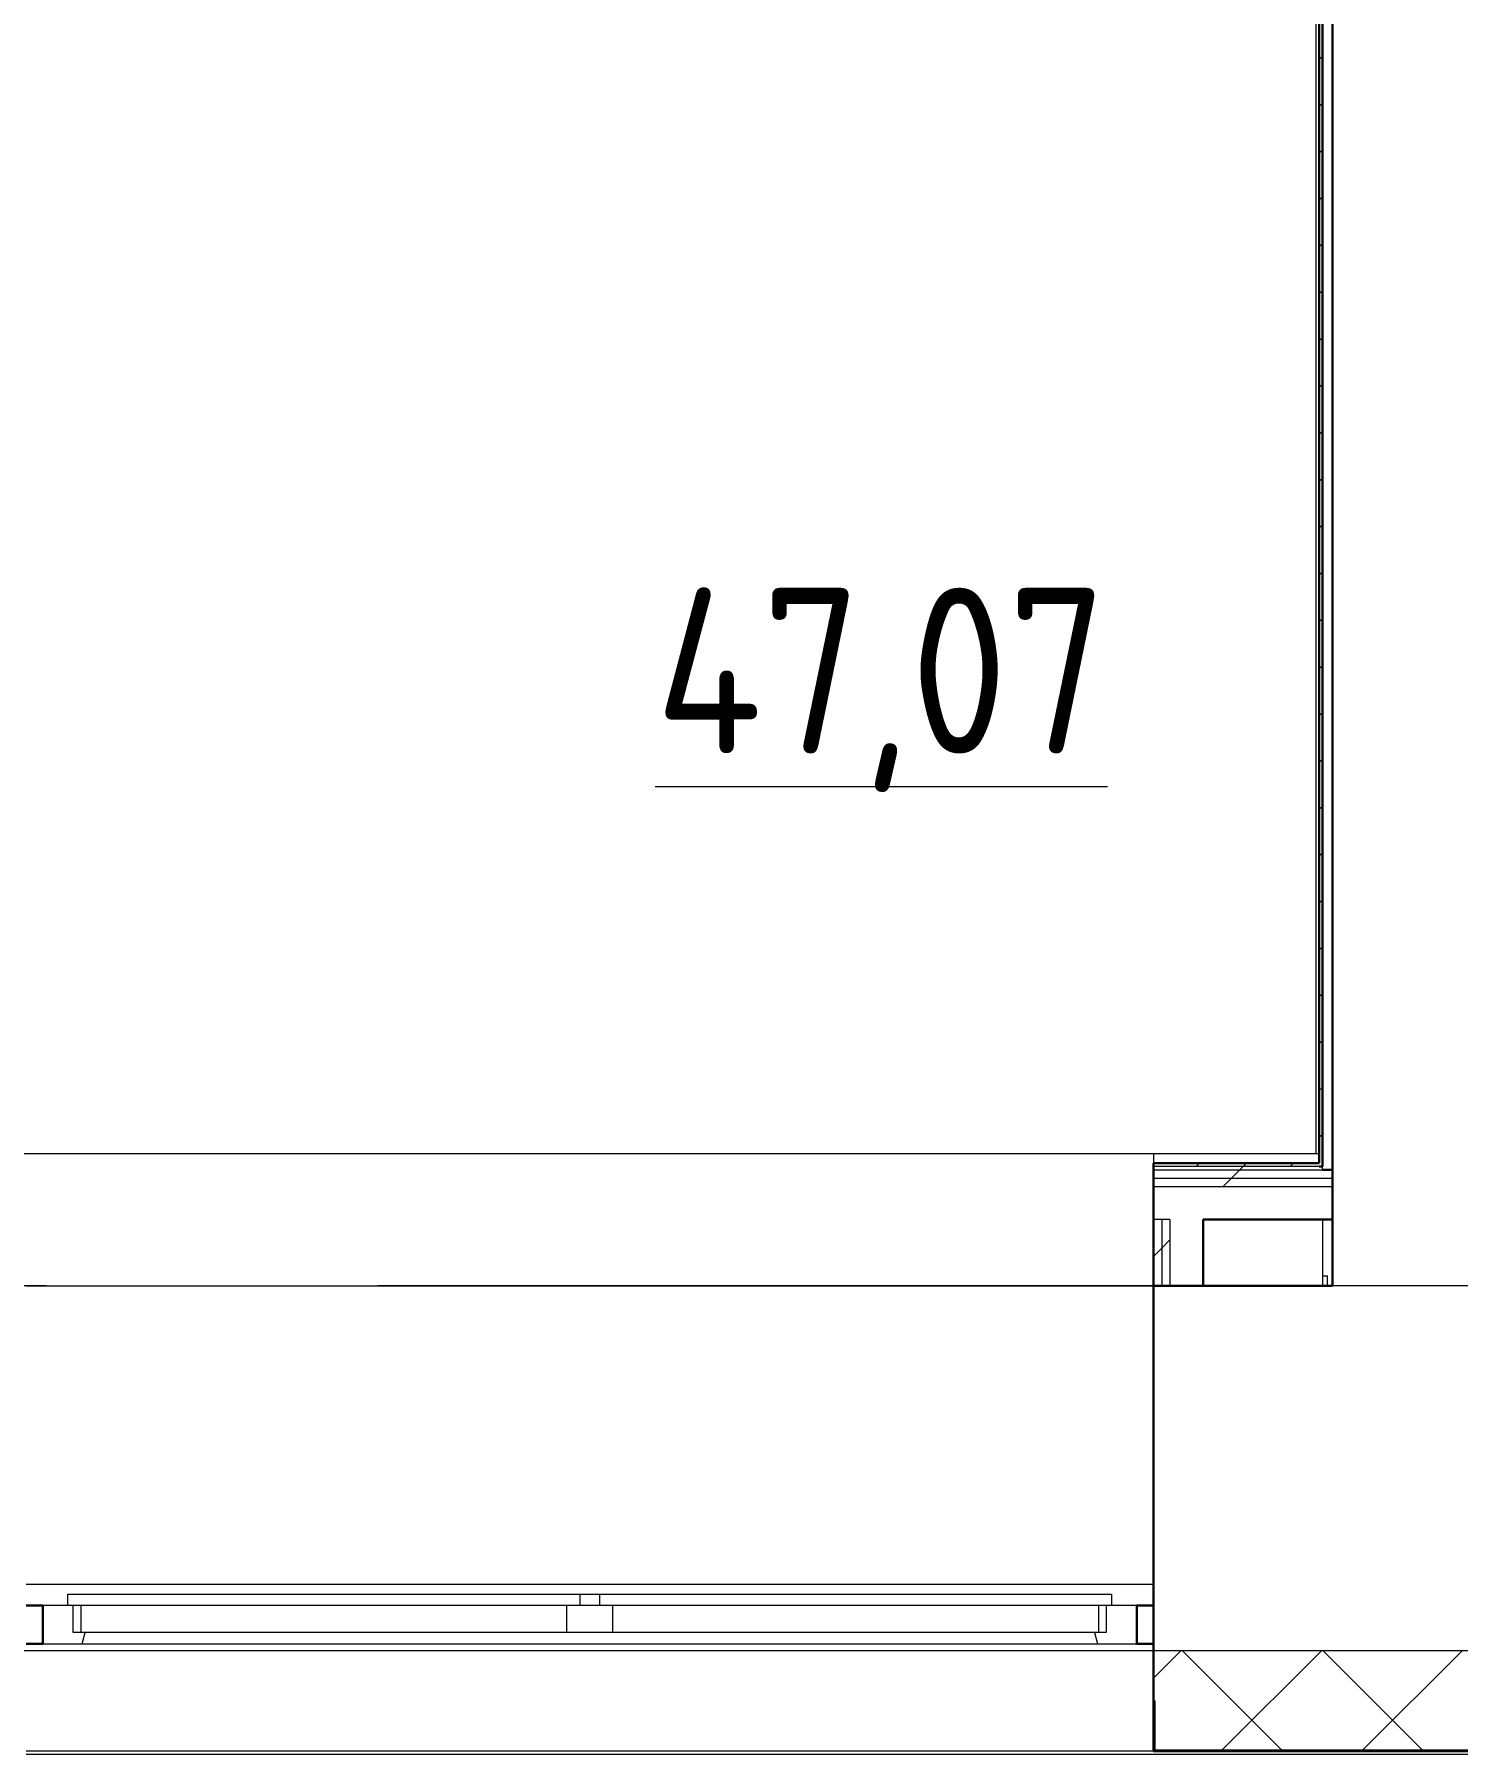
# Model space of a CAD drawing. Header units: millimetres. Extents: x -88595 to 880822, y -1054509 to -148035.
# Drawn here: x 399111 to 401257, y -283559 to -280964 of the extents above; entities that cross this region are included whole.
import ezdxf

# ---------------------------------------------------------------- set-up
doc = ezdxf.new("R2010")
doc.units = ezdxf.units.MM
doc.linetypes.add('ADSK_Линия сетки', pattern=[25, 20, -2.5, 0, -2.5])
for name, color, linetype, lineweight in [('_ Окна', 7, 'Continuous', 30), ('Марки помещений', 7, 'Continuous', 20), ('Оборудование', 7, 'Continuous', 18), ('Ограждение', 7, 'Continuous', 9), ('Окна', 7, 'Continuous', 9), ('Оси', 7, 'Continuous', 9), ('Стены внутренние', 7, 'Continuous', 18), ('Стены наружные', 7, 'Continuous', 18), ('Стены штриховка', 7, 'Continuous', 9)]:
    doc.layers.add(name, color=color, linetype=linetype, lineweight=lineweight)
doc.styles.add('GOST Common_2', font='GOST_Common.ttf', dxfattribs={"width": 0.9, "height": 350})

# ---------------------------------------------------------------- blocks, each defined once
blk = doc.blocks.new('3 этаж')
at = {"layer": '_ Окна'}
for p, q in [((411003.9, 643091.9), (410978.9, 643091.9)), ((411003.9, 643033.9), (411003.9, 643091.9)), ((412678.9, 643091.9), (412653.9, 643091.9)), ((412653.9, 643091.9), (412653.9, 643033.9)), ((410978.9, 643033.9), (411003.9, 643033.9)), ((412653.9, 643033.9), (412678.9, 643033.9))]:
    blk.add_line(p, q, dxfattribs=at)
at = {"layer": '_ Окна', "lineweight": 18}
for p, q in [((411041.9, 643091.9), (411003.9, 643091.9)), ((411003.9, 643091.9), (411003.9, 643033.9)), ((411049.9, 643050.9), (411049.9, 643091.9)), ((412607.9, 643091.9), (412607.9, 643050.9)), ((412653.9, 643091.9), (412615.9, 643091.9)), ((412653.9, 643033.9), (412653.9, 643091.9)), ((411061.9, 643050.9), (411049.9, 643050.9)), ((411063.3, 643033.9), (411067.9, 643050.9)), ((412589.9, 643050.9), (412594.5, 643033.9)), ((412607.9, 643050.9), (412595.9, 643050.9)), ((411003.9, 643033.9), (411063.3, 643033.9)), ((412594.5, 643033.9), (412653.9, 643033.9))]:
    blk.add_line(p, q, dxfattribs=at)
at = {"layer": 'Ограждение'}
for p, q in [((412923.9, 647640.8), (412923.9, 643773.9)), ((404733.9, 643773.9), (412928.9, 643773.9)), ((410978.9, 643773.9), (412678.9, 643773.9)), ((412678.9, 643773.9), (412678.9, 643758.9)), ((412933.9, 643673.9), (412933.9, 643573.9)), ((410978.9, 643573.9), (412678.9, 643573.9)), ((410978.9, 643123.9), (412678.9, 643123.9))]:
    blk.add_line(p, q, dxfattribs=at)
at = {"layer": 'Окна'}
for p, q in [((411041.9, 643108.9), (411813.9, 643108.9)), ((411041.9, 643091.9), (411041.9, 643108.9)), ((411813.9, 643108.9), (411843.9, 643108.9)), ((411813.9, 643108.9), (411813.9, 643091.9)), ((411843.9, 643108.9), (412615.9, 643108.9)), ((411843.9, 643091.9), (411843.9, 643108.9)), ((412615.9, 643108.9), (412615.9, 643091.9)), ((411813.9, 643091.9), (411041.9, 643091.9)), ((411061.9, 643050.9), (411061.9, 643091.9)), ((411793.9, 643091.9), (411793.9, 643050.9)), ((411843.9, 643091.9), (411813.9, 643091.9)), ((412615.9, 643091.9), (411843.9, 643091.9)), ((411863.9, 643050.9), (411863.9, 643091.9)), ((412595.9, 643091.9), (412595.9, 643050.9)), ((411793.9, 643050.9), (411061.9, 643050.9)), ((411863.9, 643050.9), (411793.9, 643050.9)), ((412595.9, 643050.9), (411863.9, 643050.9)), ((411063.3, 643033.9), (412594.5, 643033.9))]:
    blk.add_line(p, q, dxfattribs=at)
at = {"layer": 'Оси', "linetype": 'ADSK_Линия сетки', "ltscale": 100}
blk.add_line((466011.2, 643573.9), (389071.6, 643573.9), dxfattribs=at)
at = {"layer": 'Стены внутренние', "lineweight": 30}
for p, q in [((412948.9, 643673.9), (412948.9, 643573.9)), ((412678.9, 643573.9), (412678.9, 642871.9)), ((412948.9, 643573.9), (412753.9, 643573.9)), ((412678.9, 642871.9), (413798.9, 642871.9))]:
    blk.add_line(p, q, dxfattribs=at)
at = {"layer": 'Стены внутренние'}
for p, q in [((395593.9, 643023.9), (423898.9, 643023.9)), ((412678.9, 642871.9), (410978.9, 642871.9))]:
    blk.add_line(p, q, dxfattribs=at)
at = {"layer": 'Стены внутренние', "linetype": 'Continuous', "lineweight": 9}
for p, q in [((412678.9, 642982.1), (412720.7, 643023.9)), ((412872.2, 642873.9), (412722.2, 643023.9)), ((412782.8, 642873.9), (412932.8, 643023.9)), ((413084.4, 642873.9), (412934.4, 643023.9)), ((412994.9, 642873.9), (413144.9, 643023.9))]:
    blk.add_line(p, q, dxfattribs=at)
at = {"layer": 'Стены наружные', "lineweight": 30}
for p, q in [((412948.9, 643673.9), (412948.9, 647780.7)), ((412933.9, 647645.7), (412933.9, 643753.9)), ((412928.9, 647640.7), (412928.9, 643758.9)), ((412678.9, 643758.9), (412678.9, 643573.9)), ((412928.9, 643758.9), (412678.9, 643758.9)), ((412933.9, 643753.9), (412928.9, 643753.9)), ((412933.9, 643748.9), (412948.9, 643748.9)), ((412753.9, 643673.9), (412948.9, 643673.9)), ((412753.9, 643573.9), (412753.9, 643673.9)), ((412678.9, 643573.9), (412753.9, 643573.9))]:
    blk.add_line(p, q, dxfattribs=at)
at = {"layer": 'Стены наружные', "linetype": 'Continuous', "lineweight": 9}
for p, q in [((412928.9, 645424.1), (412933.9, 645429.1)), ((412928.9, 645353.4), (412933.9, 645358.4)), ((412928.9, 645282.7), (412933.9, 645287.7)), ((412928.9, 645212), (412933.9, 645217)), ((412928.9, 645141.3), (412933.9, 645146.3)), ((412928.9, 645070.6), (412933.9, 645075.6)), ((412928.9, 644999.9), (412933.9, 645004.9)), ((412928.9, 644929.2), (412933.9, 644934.2)), ((412928.9, 644858.5), (412933.9, 644863.5)), ((412928.9, 644787.7), (412933.9, 644792.7)), ((412928.9, 644717), (412933.9, 644722)), ((412928.9, 644646.3), (412933.9, 644651.3)), ((412928.9, 644575.6), (412933.9, 644580.6)), ((412928.9, 644504.9), (412933.9, 644509.9)), ((412928.9, 644434.2), (412933.9, 644439.2)), ((412928.9, 644363.5), (412933.9, 644368.5)), ((412928.9, 644292.8), (412933.9, 644297.8)), ((412928.9, 644222.1), (412933.9, 644227.1)), ((412928.9, 644151.3), (412933.9, 644156.3)), ((412928.9, 644080.6), (412933.9, 644085.6)), ((412928.9, 644009.9), (412933.9, 644014.9)), ((412928.9, 643939.2), (412933.9, 643944.2)), ((412928.9, 643868.5), (412933.9, 643873.5)), ((412928.9, 643797.8), (412933.9, 643802.8)), ((412743.5, 643753.9), (412748.5, 643758.9)), ((412796.8, 643736.4), (412809.3, 643748.9)), ((412809.3, 643748.9), (412814.3, 643753.9)), ((412814.3, 643753.9), (412819.3, 643758.9)), ((412885, 643753.9), (412890, 643758.9)), ((412784.3, 643723.9), (412796.8, 643736.4)), ((412678.9, 643618.5), (412691.4, 643631)), ((412691.4, 643631), (412703.9, 643643.5))]:
    blk.add_line(p, q, dxfattribs=at)
at = {"layer": 'Стены наружные'}
for p, q in [((412933.9, 643588.9), (412941.4, 643588.9)), ((412941.4, 643573.9), (412941.4, 643588.9)), ((415498.9, 642866.9), (410978.9, 642866.9))]:
    blk.add_line(p, q, dxfattribs=at)
at = {"layer": 'Стены штриховка'}
for p, q in [((412928.9, 643753.9), (412678.9, 643753.9)), ((412678.9, 643748.9), (412933.9, 643748.9)), ((412933.9, 643748.9), (412933.9, 643753.9)), ((412678.9, 643736.4), (412948.9, 643736.4)), ((412678.9, 643723.9), (412948.9, 643723.9)), ((412703.9, 643673.9), (412678.9, 643673.9)), ((412691.4, 643673.9), (412691.4, 643573.9)), ((412703.9, 643673.9), (412703.9, 643573.9)), ((412680.9, 642947.9), (412678.9, 642947.9)), ((412680.9, 642947.9), (412680.9, 642873.9)), ((412680.9, 642873.9), (413796.9, 642873.9))]:
    blk.add_line(p, q, dxfattribs=at)
at = {"layer": 'Марки помещений', "style": 'GOST Common_2', "width": 0.9}
blk.add_text('%%U47,07', height=250, dxfattribs=at).set_placement((411927.6, 644377.2))

msp = doc.modelspace()

# ---------------------------------------------------------------- block references
at = {"layer": 'Оборудование', "color": 5, "true_color": 0x0000ff}
msp.add_blockref('3 этаж', (-11880.6, -926425.8), dxfattribs=at)

doc.saveas('drawing.dxf')
